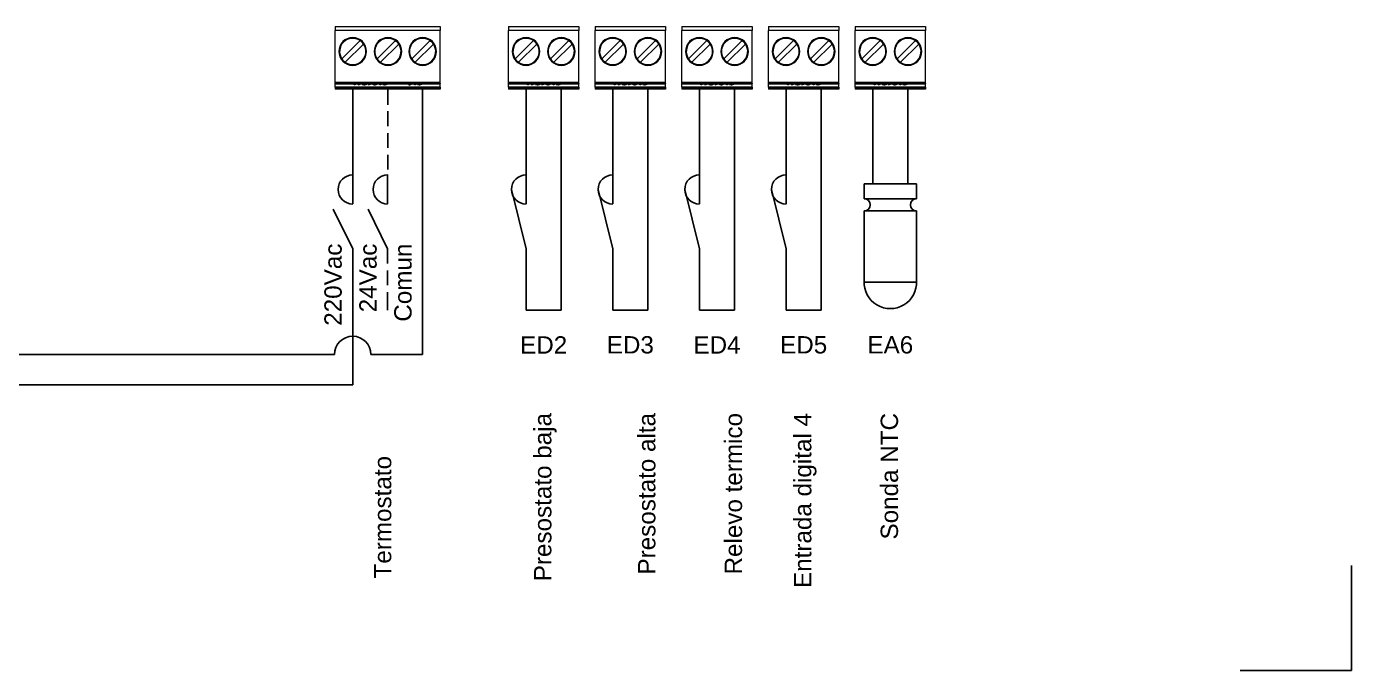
# Model space of a CAD drawing. Header units: millimetres. Extents: x -118 to 1430, y 370 to 1370.
# Drawn here: x 825.9 to 1017, y 370.1 to 463 of the extents above; entities that cross this region are included whole.
import ezdxf

# ---------------------------------------------------------------- set-up
doc = ezdxf.new("R2010")
doc.units = ezdxf.units.MM
doc.layers.add('TANGENT EDGES', color=7, linetype='Continuous', lineweight=0)
doc.layers.add('VISIBLE', color=7, linetype='Continuous', lineweight=0)
doc.layers.add('Z100', color=9, linetype='Continuous', plot=False)
doc.styles.get("Standard").update_dxf_attribs({"font": 'arial.ttf'})

msp = doc.modelspace()

# ---------------------------------------------------------------- linework, layer by layer
for p, q in [((872.93, 453.97), (872.93, 437.41)), ((878.01, 453.97), (878.01, 451.72)), ((883.01, 453.97), (883.01, 415.71)), ((897.93, 453.97), (897.93, 437.41)), ((903.01, 453.97), (903.01, 422.08)), ((910.43, 453.97), (910.43, 437.41)), ((915.51, 453.97), (915.51, 422.08)), ((922.93, 453.97), (922.93, 437.41)), ((928.01, 453.97), (928.01, 422.08)), ((935.43, 453.97), (935.43, 437.41)), ((940.51, 453.97), (940.51, 422.08)), ((947.93, 453.97), (947.93, 440.31)), ((953.01, 453.97), (953.01, 440.31)), ((878.01, 450.77), (878.01, 448.64)), ((878.01, 447.63), (878.01, 445.5)), ((878.01, 444.49), (878.01, 442.36)), ((877.97, 441.66), (877.97, 437.41)), ((946.69, 438.17), (946.69, 440.31)), ((946.69, 440.31), (954.25, 440.31)), ((954.25, 440.31), (954.25, 438.17)), ((897.93, 430.95), (895.83, 439.5)), ((910.43, 430.95), (908.33, 439.5)), ((922.93, 430.95), (920.83, 439.5)), ((935.43, 430.95), (933.33, 439.5)), ((946.69, 438.17), (954.25, 438.17)), ((872.93, 430.95), (870.12, 436.68)), ((877.97, 430.95), (875.16, 436.68)), ((946.69, 426.11), (946.69, 436.42)), ((946.69, 436.42), (954.25, 436.42)), ((954.25, 436.42), (954.25, 426.11)), ((872.93, 411.33), (872.93, 430.95)), ((877.97, 430.95), (877.97, 428.82)), ((897.93, 422.08), (897.93, 430.95)), ((910.43, 422.08), (910.43, 430.95)), ((922.93, 422.08), (922.93, 430.95)), ((935.43, 422.08), (935.43, 430.95)), ((877.97, 427.81), (877.97, 425.68)), ((877.97, 424.67), (877.97, 422.08)), ((954.25, 426.11), (946.69, 426.11)), ((903.01, 422.08), (897.93, 422.08)), ((915.51, 422.08), (910.43, 422.08)), ((928.01, 422.08), (922.93, 422.08)), ((940.51, 422.08), (935.43, 422.08)), ((786.11, 415.71), (870.31, 415.71)), ((875.55, 415.71), (883.01, 415.71)), ((872.93, 411.33), (780.87, 411.33))]:
    msp.add_line(p, q)
for centre, radius, start, end in [((872.93, 439.5), 2.1, 90, 270), ((877.97, 439.5), 2.1, 90, 270), ((897.93, 439.5), 2.1, 90, 270), ((910.43, 439.5), 2.1, 90, 270), ((922.93, 439.5), 2.1, 90, 270), ((935.43, 439.5), 2.1, 90, 270), ((946.69, 437.29), 0.874, 270, 90), ((954.25, 437.29), 0.874, 90, 270), ((950.47, 426.11), 3.79, 177.4562, 2.5438), ((872.93, 415.71), 2.62, 0, 180)]:
    msp.add_arc(centre, radius, start, end)
at = {"layer": 'TANGENT EDGES'}
for p, q in [((885.55, 462.4), (870.39, 462.4)), ((905.55, 462.4), (895.39, 462.4)), ((918.05, 462.4), (907.89, 462.4)), ((930.55, 462.4), (920.39, 462.4)), ((943.05, 462.4), (932.89, 462.4)), ((955.55, 462.4), (945.39, 462.4)), ((870.39, 454.97), (885.55, 454.97)), ((895.39, 454.97), (905.55, 454.97)), ((907.89, 454.97), (918.05, 454.97)), ((920.39, 454.97), (930.55, 454.97)), ((932.89, 454.97), (943.05, 454.97)), ((945.39, 454.97), (955.55, 454.97)), ((885.55, 454.77), (870.39, 454.77)), ((885.55, 454.17), (870.39, 454.17)), ((874.4, 454.61), (874.4, 454.64)), ((874.61, 454.69), (874.61, 454.71)), ((874.61, 454.6), (874.61, 454.61)), ((874.75, 454.68), (874.75, 454.71)), ((874.85, 454.61), (874.85, 454.69)), ((875.96, 454.74), (875.96, 454.75)), ((876.1, 454.6), (876.1, 454.61)), ((876.24, 454.74), (876.24, 454.75)), ((877.35, 454.67), (877.35, 454.75)), ((877.38, 454.61), (877.38, 454.64)), ((877.44, 454.74), (877.44, 454.75)), ((877.55, 454.66), (877.55, 454.67)), ((877.56, 454.6), (877.56, 454.61)), ((877.72, 454.74), (877.72, 454.75)), ((880.96, 454.74), (880.96, 454.75)), ((881.1, 454.6), (881.1, 454.61)), ((881.24, 454.74), (881.24, 454.75)), ((882.35, 454.67), (882.35, 454.75)), ((882.38, 454.61), (882.38, 454.64)), ((882.44, 454.74), (882.44, 454.75)), ((882.55, 454.66), (882.55, 454.67)), ((882.56, 454.6), (882.56, 454.61)), ((882.72, 454.74), (882.72, 454.75)), ((905.55, 454.77), (895.39, 454.77)), ((905.55, 454.17), (895.39, 454.17)), ((899.4, 454.61), (899.4, 454.64)), ((899.61, 454.69), (899.61, 454.71)), ((899.61, 454.6), (899.61, 454.61)), ((899.75, 454.68), (899.75, 454.71)), ((899.85, 454.61), (899.85, 454.69)), ((900.96, 454.74), (900.96, 454.75)), ((901.1, 454.6), (901.1, 454.61)), ((901.24, 454.74), (901.24, 454.75)), ((902.35, 454.67), (902.35, 454.75)), ((902.38, 454.61), (902.38, 454.64)), ((902.44, 454.74), (902.44, 454.75)), ((902.55, 454.66), (902.55, 454.67)), ((902.56, 454.6), (902.56, 454.61)), ((902.72, 454.74), (902.72, 454.75)), ((918.05, 454.77), (907.89, 454.77)), ((918.05, 454.17), (907.89, 454.17)), ((911.9, 454.61), (911.9, 454.64)), ((912.11, 454.69), (912.11, 454.71)), ((912.11, 454.6), (912.11, 454.61)), ((912.25, 454.68), (912.25, 454.71)), ((912.35, 454.61), (912.35, 454.69)), ((913.46, 454.74), (913.46, 454.75)), ((913.6, 454.6), (913.6, 454.61)), ((913.74, 454.74), (913.74, 454.75)), ((914.85, 454.67), (914.85, 454.75)), ((914.88, 454.61), (914.88, 454.64)), ((914.94, 454.74), (914.94, 454.75)), ((915.05, 454.66), (915.05, 454.67)), ((915.06, 454.6), (915.06, 454.61)), ((915.22, 454.74), (915.22, 454.75)), ((930.55, 454.77), (920.39, 454.77)), ((930.55, 454.17), (920.39, 454.17)), ((924.4, 454.61), (924.4, 454.64)), ((924.61, 454.69), (924.61, 454.71)), ((924.61, 454.6), (924.61, 454.61)), ((924.75, 454.68), (924.75, 454.71)), ((924.85, 454.61), (924.85, 454.69)), ((925.96, 454.74), (925.96, 454.75)), ((926.1, 454.6), (926.1, 454.61)), ((926.24, 454.74), (926.24, 454.75)), ((927.35, 454.67), (927.35, 454.75)), ((927.38, 454.61), (927.38, 454.64)), ((927.44, 454.74), (927.44, 454.75)), ((927.55, 454.66), (927.55, 454.67)), ((927.56, 454.6), (927.56, 454.61)), ((927.72, 454.74), (927.72, 454.75)), ((943.05, 454.77), (932.89, 454.77)), ((943.05, 454.17), (932.89, 454.17)), ((936.9, 454.61), (936.9, 454.64)), ((937.11, 454.69), (937.11, 454.71)), ((937.11, 454.6), (937.11, 454.61)), ((937.25, 454.68), (937.25, 454.71)), ((937.35, 454.61), (937.35, 454.69)), ((938.46, 454.74), (938.46, 454.75)), ((938.6, 454.6), (938.6, 454.61)), ((938.74, 454.74), (938.74, 454.75)), ((939.85, 454.67), (939.85, 454.75)), ((939.88, 454.61), (939.88, 454.64)), ((939.94, 454.74), (939.94, 454.75)), ((940.05, 454.66), (940.05, 454.67)), ((940.06, 454.6), (940.06, 454.61)), ((940.22, 454.74), (940.22, 454.75)), ((955.55, 454.77), (945.39, 454.77)), ((955.55, 454.17), (945.39, 454.17)), ((949.4, 454.61), (949.4, 454.64)), ((949.61, 454.69), (949.61, 454.71)), ((949.61, 454.6), (949.61, 454.61)), ((949.75, 454.68), (949.75, 454.71)), ((949.85, 454.61), (949.85, 454.69)), ((950.96, 454.74), (950.96, 454.75)), ((951.1, 454.6), (951.1, 454.61)), ((951.24, 454.74), (951.24, 454.75)), ((952.35, 454.67), (952.35, 454.75)), ((952.38, 454.61), (952.38, 454.64)), ((952.44, 454.74), (952.44, 454.75)), ((952.55, 454.66), (952.55, 454.67)), ((952.56, 454.6), (952.56, 454.61)), ((952.72, 454.74), (952.72, 454.75))]:
    msp.add_line(p, q, dxfattribs=at)
at = {"layer": 'VISIBLE'}
for p, q in [((870.39, 463), (885.55, 463)), ((870.39, 463), (870.39, 462.4)), ((885.55, 463), (885.55, 462.4)), ((895.39, 463), (905.55, 463)), ((895.39, 463), (895.39, 462.4)), ((905.55, 463), (905.55, 462.4)), ((907.89, 463), (918.05, 463)), ((907.89, 463), (907.89, 462.4)), ((918.05, 463), (918.05, 462.4)), ((920.39, 463), (930.55, 463)), ((920.39, 463), (920.39, 462.4)), ((930.55, 463), (930.55, 462.4)), ((932.89, 463), (943.05, 463)), ((932.89, 463), (932.89, 462.4)), ((943.05, 463), (943.05, 462.4)), ((945.39, 463), (955.55, 463)), ((945.39, 463), (945.39, 462.4)), ((955.55, 463), (955.55, 462.4)), ((870.39, 454.97), (870.39, 462.4)), ((871.37, 458.33), (874, 460.96)), ((879.08, 460.96), (876.45, 458.33)), ((884.08, 460.96), (881.45, 458.33)), ((885.55, 454.97), (885.55, 462.4)), ((895.39, 454.97), (895.39, 462.4)), ((896.37, 458.33), (899, 460.96)), ((904.08, 460.96), (901.45, 458.33)), ((905.55, 454.97), (905.55, 462.4)), ((907.89, 454.97), (907.89, 462.4)), ((908.87, 458.33), (911.5, 460.96)), ((916.58, 460.96), (913.95, 458.33)), ((918.05, 454.97), (918.05, 462.4)), ((920.39, 454.97), (920.39, 462.4)), ((921.37, 458.33), (924, 460.96)), ((929.08, 460.96), (926.45, 458.33)), ((930.55, 454.97), (930.55, 462.4)), ((932.89, 454.97), (932.89, 462.4)), ((933.87, 458.33), (936.5, 460.96)), ((941.58, 460.96), (938.95, 458.33)), ((943.05, 454.97), (943.05, 462.4)), ((945.39, 454.97), (945.39, 462.4)), ((946.37, 458.33), (949, 460.96)), ((954.08, 460.96), (951.45, 458.33)), ((955.55, 454.97), (955.55, 462.4)), ((874.49, 460.47), (871.86, 457.84)), ((876.94, 457.84), (879.57, 460.47)), ((881.94, 457.84), (884.57, 460.47)), ((899.49, 460.47), (896.86, 457.84)), ((901.94, 457.84), (904.57, 460.47)), ((911.99, 460.47), (909.36, 457.84)), ((914.44, 457.84), (917.07, 460.47)), ((924.49, 460.47), (921.86, 457.84)), ((926.94, 457.84), (929.57, 460.47)), ((936.99, 460.47), (934.36, 457.84)), ((939.44, 457.84), (942.07, 460.47)), ((949.49, 460.47), (946.86, 457.84)), ((951.94, 457.84), (954.57, 460.47)), ((870.39, 454.77), (870.39, 454.97)), ((885.55, 454.77), (885.55, 454.97)), ((895.39, 454.77), (895.39, 454.97)), ((905.55, 454.77), (905.55, 454.97)), ((907.89, 454.77), (907.89, 454.97)), ((918.05, 454.77), (918.05, 454.97)), ((920.39, 454.77), (920.39, 454.97)), ((930.55, 454.77), (930.55, 454.97)), ((932.89, 454.77), (932.89, 454.97)), ((943.05, 454.77), (943.05, 454.97)), ((945.39, 454.77), (945.39, 454.97)), ((955.55, 454.77), (955.55, 454.97)), ((870.39, 454.77), (870.39, 454.75)), ((870.39, 454.75), (885.55, 454.75)), ((870.39, 454.27), (870.39, 454.75)), ((870.39, 454.27), (870.39, 454.17)), ((885.55, 454.27), (870.39, 454.27)), ((870.39, 454.17), (870.39, 453.97)), ((885.55, 453.97), (870.39, 453.97)), ((872.91, 454.72), (872.91, 454.74)), ((873.14, 454.73), (873.14, 454.75)), ((873.14, 454.6), (873.14, 454.73)), ((873.14, 454.7), (873.26, 454.7)), ((873.26, 454.6), (873.14, 454.6)), ((873.26, 454.75), (873.26, 454.6)), ((874.06, 454.75), (873.57, 454.75)), ((873.57, 454.75), (873.57, 454.75)), ((873.7, 454.6), (874.06, 454.75)), ((873.84, 454.6), (873.7, 454.6)), ((874.19, 454.75), (873.84, 454.6)), ((873.84, 454.6), (873.84, 454.66)), ((874.06, 454.75), (874.06, 454.75)), ((874.19, 454.75), (874.19, 454.75)), ((874.3, 454.64), (874.43, 454.64)), ((874.34, 454.68), (874.37, 454.75)), ((874.43, 454.68), (874.34, 454.68)), ((874.43, 454.68), (874.43, 454.75)), ((874.48, 454.75), (874.46, 454.7)), ((874.46, 454.7), (874.46, 454.75)), ((874.48, 454.75), (874.48, 454.75)), ((874.89, 454.75), (874.48, 454.75)), ((874.81, 454.65), (874.81, 454.7)), ((874.89, 454.75), (874.89, 454.75)), ((875.54, 454.75), (875.05, 454.75)), ((875.05, 454.75), (875.05, 454.75)), ((875.19, 454.6), (875.54, 454.75)), ((875.32, 454.6), (875.19, 454.6)), ((875.67, 454.75), (875.32, 454.6)), ((875.32, 454.6), (875.32, 454.66)), ((875.54, 454.75), (875.54, 454.75)), ((875.67, 454.75), (875.67, 454.75)), ((875.92, 454.68), (875.92, 454.75)), ((876.28, 454.68), (876.28, 454.75)), ((876.62, 454.72), (876.62, 454.74)), ((876.85, 454.73), (876.85, 454.75)), ((876.85, 454.6), (876.85, 454.73)), ((876.85, 454.7), (876.97, 454.7)), ((876.97, 454.6), (876.85, 454.6)), ((876.97, 454.75), (876.97, 454.6)), ((877.29, 454.64), (877.41, 454.64)), ((877.4, 454.71), (877.4, 454.75)), ((877.77, 454.69), (877.77, 454.75)), ((877.77, 454.68), (877.77, 454.69)), ((877.8, 454.75), (877.81, 454.75)), ((881.28, 454.68), (881.28, 454.75)), ((881.62, 454.72), (881.62, 454.74)), ((881.85, 454.73), (881.85, 454.75)), ((881.85, 454.6), (881.85, 454.73)), ((881.85, 454.7), (881.97, 454.7)), ((881.97, 454.6), (881.85, 454.6)), ((881.97, 454.75), (881.97, 454.6)), ((882.29, 454.64), (882.41, 454.64)), ((882.4, 454.71), (882.4, 454.75)), ((882.77, 454.69), (882.77, 454.75)), ((882.77, 454.68), (882.77, 454.69)), ((882.8, 454.75), (882.81, 454.75)), ((885.55, 454.77), (885.55, 454.75)), ((885.55, 454.27), (885.55, 454.75)), ((885.55, 454.27), (885.55, 454.17)), ((885.55, 454.17), (885.55, 453.97)), ((895.39, 454.77), (895.39, 454.75)), ((895.39, 454.75), (905.55, 454.75)), ((895.39, 454.27), (895.39, 454.75)), ((895.39, 454.27), (895.39, 454.17)), ((905.55, 454.27), (895.39, 454.27)), ((895.39, 454.17), (895.39, 453.97)), ((905.55, 453.97), (895.39, 453.97)), ((897.91, 454.72), (897.91, 454.74)), ((898.14, 454.73), (898.14, 454.75)), ((898.14, 454.6), (898.14, 454.73)), ((898.14, 454.7), (898.26, 454.7)), ((898.26, 454.6), (898.14, 454.6)), ((898.26, 454.75), (898.26, 454.6)), ((899.06, 454.75), (898.57, 454.75)), ((898.57, 454.75), (898.57, 454.75)), ((898.7, 454.6), (899.06, 454.75)), ((898.84, 454.6), (898.7, 454.6)), ((899.19, 454.75), (898.84, 454.6)), ((898.84, 454.6), (898.84, 454.66)), ((899.06, 454.75), (899.06, 454.75)), ((899.19, 454.75), (899.19, 454.75)), ((899.3, 454.64), (899.43, 454.64)), ((899.34, 454.68), (899.37, 454.75)), ((899.43, 454.68), (899.34, 454.68)), ((899.43, 454.68), (899.43, 454.75)), ((899.48, 454.75), (899.46, 454.7)), ((899.46, 454.7), (899.46, 454.75)), ((899.48, 454.75), (899.48, 454.75)), ((899.89, 454.75), (899.48, 454.75)), ((899.81, 454.65), (899.81, 454.7)), ((899.89, 454.75), (899.89, 454.75)), ((900.54, 454.75), (900.05, 454.75)), ((900.05, 454.75), (900.05, 454.75)), ((900.19, 454.6), (900.54, 454.75)), ((900.32, 454.6), (900.19, 454.6)), ((900.67, 454.75), (900.32, 454.6)), ((900.32, 454.6), (900.32, 454.66)), ((900.54, 454.75), (900.54, 454.75)), ((900.67, 454.75), (900.67, 454.75)), ((900.92, 454.68), (900.92, 454.75)), ((901.28, 454.68), (901.28, 454.75)), ((901.62, 454.72), (901.62, 454.74)), ((901.85, 454.73), (901.85, 454.75)), ((901.85, 454.6), (901.85, 454.73)), ((901.85, 454.7), (901.97, 454.7)), ((901.97, 454.6), (901.85, 454.6)), ((901.97, 454.75), (901.97, 454.6)), ((902.29, 454.64), (902.41, 454.64)), ((902.4, 454.71), (902.4, 454.75)), ((902.77, 454.69), (902.77, 454.75)), ((902.77, 454.68), (902.77, 454.69)), ((902.8, 454.75), (902.81, 454.75)), ((905.55, 454.77), (905.55, 454.75)), ((905.55, 454.27), (905.55, 454.75)), ((905.55, 454.27), (905.55, 454.17)), ((905.55, 454.17), (905.55, 453.97)), ((907.89, 454.77), (907.89, 454.75)), ((907.89, 454.75), (918.05, 454.75)), ((907.89, 454.27), (907.89, 454.75)), ((907.89, 454.27), (907.89, 454.17)), ((918.05, 454.27), (907.89, 454.27)), ((907.89, 454.17), (907.89, 453.97)), ((918.05, 453.97), (907.89, 453.97)), ((910.41, 454.72), (910.41, 454.74)), ((910.64, 454.73), (910.64, 454.75)), ((910.64, 454.6), (910.64, 454.73)), ((910.64, 454.7), (910.76, 454.7)), ((910.76, 454.6), (910.64, 454.6)), ((910.76, 454.75), (910.76, 454.6)), ((911.56, 454.75), (911.07, 454.75)), ((911.07, 454.75), (911.07, 454.75)), ((911.2, 454.6), (911.56, 454.75)), ((911.34, 454.6), (911.2, 454.6)), ((911.69, 454.75), (911.34, 454.6)), ((911.34, 454.6), (911.34, 454.66)), ((911.56, 454.75), (911.56, 454.75)), ((911.69, 454.75), (911.69, 454.75)), ((911.8, 454.64), (911.93, 454.64)), ((911.84, 454.68), (911.87, 454.75)), ((911.93, 454.68), (911.84, 454.68)), ((911.93, 454.68), (911.93, 454.75)), ((911.98, 454.75), (911.96, 454.7)), ((911.96, 454.7), (911.96, 454.75)), ((911.98, 454.75), (911.98, 454.75)), ((912.39, 454.75), (911.98, 454.75)), ((912.31, 454.65), (912.31, 454.7)), ((912.39, 454.75), (912.39, 454.75)), ((913.04, 454.75), (912.55, 454.75)), ((912.55, 454.75), (912.55, 454.75)), ((912.69, 454.6), (913.04, 454.75)), ((912.82, 454.6), (912.69, 454.6)), ((913.17, 454.75), (912.82, 454.6)), ((912.82, 454.6), (912.82, 454.66)), ((913.04, 454.75), (913.04, 454.75)), ((913.17, 454.75), (913.17, 454.75)), ((913.42, 454.68), (913.42, 454.75)), ((913.78, 454.68), (913.78, 454.75)), ((914.12, 454.72), (914.12, 454.74)), ((914.35, 454.73), (914.35, 454.75)), ((914.35, 454.6), (914.35, 454.73)), ((914.35, 454.7), (914.47, 454.7)), ((914.47, 454.6), (914.35, 454.6)), ((914.47, 454.75), (914.47, 454.6)), ((914.79, 454.64), (914.91, 454.64)), ((914.9, 454.71), (914.9, 454.75)), ((915.27, 454.69), (915.27, 454.75)), ((915.27, 454.68), (915.27, 454.69)), ((915.3, 454.75), (915.31, 454.75)), ((918.05, 454.77), (918.05, 454.75)), ((918.05, 454.27), (918.05, 454.75)), ((918.05, 454.27), (918.05, 454.17)), ((918.05, 454.17), (918.05, 453.97)), ((920.39, 454.77), (920.39, 454.75)), ((920.39, 454.75), (930.55, 454.75)), ((920.39, 454.27), (920.39, 454.75)), ((920.39, 454.27), (920.39, 454.17)), ((930.55, 454.27), (920.39, 454.27)), ((920.39, 454.17), (920.39, 453.97)), ((930.55, 453.97), (920.39, 453.97)), ((922.91, 454.72), (922.91, 454.74)), ((923.14, 454.73), (923.14, 454.75)), ((923.14, 454.6), (923.14, 454.73)), ((923.14, 454.7), (923.26, 454.7)), ((923.26, 454.6), (923.14, 454.6)), ((923.26, 454.75), (923.26, 454.6)), ((924.06, 454.75), (923.57, 454.75)), ((923.57, 454.75), (923.57, 454.75)), ((923.7, 454.6), (924.06, 454.75)), ((923.84, 454.6), (923.7, 454.6)), ((924.19, 454.75), (923.84, 454.6)), ((923.84, 454.6), (923.84, 454.66)), ((924.06, 454.75), (924.06, 454.75)), ((924.19, 454.75), (924.19, 454.75)), ((924.3, 454.64), (924.43, 454.64)), ((924.34, 454.68), (924.37, 454.75)), ((924.43, 454.68), (924.34, 454.68)), ((924.43, 454.68), (924.43, 454.75)), ((924.48, 454.75), (924.46, 454.7)), ((924.46, 454.7), (924.46, 454.75)), ((924.48, 454.75), (924.48, 454.75)), ((924.89, 454.75), (924.48, 454.75)), ((924.81, 454.65), (924.81, 454.7)), ((924.89, 454.75), (924.89, 454.75)), ((925.54, 454.75), (925.05, 454.75)), ((925.05, 454.75), (925.05, 454.75)), ((925.19, 454.6), (925.54, 454.75)), ((925.32, 454.6), (925.19, 454.6)), ((925.67, 454.75), (925.32, 454.6)), ((925.32, 454.6), (925.32, 454.66)), ((925.54, 454.75), (925.54, 454.75)), ((925.67, 454.75), (925.67, 454.75)), ((925.92, 454.68), (925.92, 454.75)), ((926.28, 454.68), (926.28, 454.75)), ((926.62, 454.72), (926.62, 454.74)), ((926.85, 454.73), (926.85, 454.75)), ((926.85, 454.6), (926.85, 454.73)), ((926.85, 454.7), (926.97, 454.7)), ((926.97, 454.6), (926.85, 454.6)), ((926.97, 454.75), (926.97, 454.6)), ((927.29, 454.64), (927.41, 454.64)), ((927.4, 454.71), (927.4, 454.75)), ((927.77, 454.69), (927.77, 454.75)), ((927.77, 454.68), (927.77, 454.69)), ((927.8, 454.75), (927.81, 454.75)), ((930.55, 454.77), (930.55, 454.75)), ((930.55, 454.27), (930.55, 454.75)), ((930.55, 454.27), (930.55, 454.17)), ((930.55, 454.17), (930.55, 453.97)), ((932.89, 454.77), (932.89, 454.75)), ((932.89, 454.75), (943.05, 454.75)), ((932.89, 454.27), (932.89, 454.75)), ((932.89, 454.27), (932.89, 454.17)), ((943.05, 454.27), (932.89, 454.27)), ((932.89, 454.17), (932.89, 453.97)), ((943.05, 453.97), (932.89, 453.97)), ((935.41, 454.72), (935.41, 454.74)), ((935.64, 454.73), (935.64, 454.75)), ((935.64, 454.6), (935.64, 454.73)), ((935.64, 454.7), (935.76, 454.7)), ((935.76, 454.6), (935.64, 454.6)), ((935.76, 454.75), (935.76, 454.6)), ((936.56, 454.75), (936.07, 454.75)), ((936.07, 454.75), (936.07, 454.75)), ((936.2, 454.6), (936.56, 454.75)), ((936.34, 454.6), (936.2, 454.6)), ((936.69, 454.75), (936.34, 454.6)), ((936.34, 454.6), (936.34, 454.66)), ((936.56, 454.75), (936.56, 454.75)), ((936.69, 454.75), (936.69, 454.75)), ((936.8, 454.64), (936.93, 454.64)), ((936.84, 454.68), (936.87, 454.75)), ((936.93, 454.68), (936.84, 454.68)), ((936.93, 454.68), (936.93, 454.75)), ((936.98, 454.75), (936.96, 454.7)), ((936.96, 454.7), (936.96, 454.75)), ((936.98, 454.75), (936.98, 454.75)), ((937.39, 454.75), (936.98, 454.75)), ((937.31, 454.65), (937.31, 454.7)), ((937.39, 454.75), (937.39, 454.75)), ((938.04, 454.75), (937.55, 454.75)), ((937.55, 454.75), (937.55, 454.75)), ((937.69, 454.6), (938.04, 454.75)), ((937.82, 454.6), (937.69, 454.6)), ((938.17, 454.75), (937.82, 454.6)), ((937.82, 454.6), (937.82, 454.66)), ((938.04, 454.75), (938.04, 454.75)), ((938.17, 454.75), (938.17, 454.75)), ((938.42, 454.68), (938.42, 454.75)), ((938.78, 454.68), (938.78, 454.75)), ((939.12, 454.72), (939.12, 454.74)), ((939.35, 454.73), (939.35, 454.75)), ((939.35, 454.6), (939.35, 454.73)), ((939.35, 454.7), (939.47, 454.7)), ((939.47, 454.6), (939.35, 454.6)), ((939.47, 454.75), (939.47, 454.6)), ((939.79, 454.64), (939.91, 454.64)), ((939.9, 454.71), (939.9, 454.75)), ((940.27, 454.69), (940.27, 454.75)), ((940.27, 454.68), (940.27, 454.69)), ((940.3, 454.75), (940.31, 454.75)), ((943.05, 454.77), (943.05, 454.75)), ((943.05, 454.27), (943.05, 454.75)), ((943.05, 454.27), (943.05, 454.17)), ((943.05, 454.17), (943.05, 453.97)), ((945.39, 454.77), (945.39, 454.75)), ((945.39, 454.75), (955.55, 454.75)), ((945.39, 454.27), (945.39, 454.75)), ((945.39, 454.27), (945.39, 454.17)), ((955.55, 454.27), (945.39, 454.27)), ((945.39, 454.17), (945.39, 453.97)), ((955.55, 453.97), (945.39, 453.97)), ((947.91, 454.72), (947.91, 454.74)), ((948.14, 454.73), (948.14, 454.75)), ((948.14, 454.6), (948.14, 454.73)), ((948.14, 454.7), (948.26, 454.7)), ((948.26, 454.6), (948.14, 454.6)), ((948.26, 454.75), (948.26, 454.6)), ((949.06, 454.75), (948.57, 454.75)), ((948.57, 454.75), (948.57, 454.75)), ((948.7, 454.6), (949.06, 454.75)), ((948.84, 454.6), (948.7, 454.6)), ((949.19, 454.75), (948.84, 454.6)), ((948.84, 454.6), (948.84, 454.66)), ((949.06, 454.75), (949.06, 454.75)), ((949.19, 454.75), (949.19, 454.75)), ((949.3, 454.64), (949.43, 454.64)), ((949.34, 454.68), (949.37, 454.75)), ((949.43, 454.68), (949.34, 454.68)), ((949.43, 454.68), (949.43, 454.75)), ((949.48, 454.75), (949.46, 454.7)), ((949.46, 454.7), (949.46, 454.75)), ((949.48, 454.75), (949.48, 454.75)), ((949.89, 454.75), (949.48, 454.75)), ((949.81, 454.65), (949.81, 454.7)), ((949.89, 454.75), (949.89, 454.75)), ((950.54, 454.75), (950.05, 454.75)), ((950.05, 454.75), (950.05, 454.75)), ((950.19, 454.6), (950.54, 454.75)), ((950.32, 454.6), (950.19, 454.6)), ((950.67, 454.75), (950.32, 454.6)), ((950.32, 454.6), (950.32, 454.66)), ((950.54, 454.75), (950.54, 454.75)), ((950.67, 454.75), (950.67, 454.75)), ((950.92, 454.68), (950.92, 454.75)), ((951.28, 454.68), (951.28, 454.75)), ((951.62, 454.72), (951.62, 454.74)), ((951.85, 454.73), (951.85, 454.75)), ((951.85, 454.6), (951.85, 454.73)), ((951.85, 454.7), (951.97, 454.7)), ((951.97, 454.6), (951.85, 454.6)), ((951.97, 454.75), (951.97, 454.6)), ((952.29, 454.64), (952.41, 454.64)), ((952.4, 454.71), (952.4, 454.75)), ((952.77, 454.69), (952.77, 454.75)), ((952.77, 454.68), (952.77, 454.69)), ((952.8, 454.75), (952.81, 454.75)), ((955.55, 454.77), (955.55, 454.75)), ((955.55, 454.27), (955.55, 454.75)), ((955.55, 454.27), (955.55, 454.17)), ((955.55, 454.17), (955.55, 453.97))]:
    msp.add_line(p, q, dxfattribs=at)
for centre, radius, start, end in [((872.93, 459.4), 2, 90, 270), ((872.93, 459.4), 1.89, 135, 214.3365), ((872.93, 459.4), 1.89, 55.6635, 135), ((872.93, 459.4), 2, 270, 90), ((872.93, 459.4), 1.89, 34.3365, 55.6635), ((878.01, 459.4), 2, 90, 270), ((878.01, 459.4), 1.89, 135, 214.3365), ((878.01, 459.4), 1.89, 55.6635, 135), ((878.01, 459.4), 2, 270, 90), ((878.01, 459.4), 1.89, 34.3365, 55.6635), ((883.01, 459.4), 2, 90, 270), ((883.01, 459.4), 1.89, 135, 214.3365), ((883.01, 459.4), 1.89, 55.6635, 135), ((883.01, 459.4), 2, 270, 90), ((883.01, 459.4), 1.89, 34.3365, 55.6635), ((897.93, 459.4), 2, 90, 270), ((897.93, 459.4), 1.89, 135, 214.3365), ((897.93, 459.4), 1.89, 55.6635, 135), ((897.93, 459.4), 2, 270, 90), ((897.93, 459.4), 1.89, 34.3365, 55.6635), ((903.01, 459.4), 2, 90, 270), ((903.01, 459.4), 1.89, 135, 214.3365), ((903.01, 459.4), 1.89, 55.6635, 135), ((903.01, 459.4), 2, 270, 90), ((903.01, 459.4), 1.89, 34.3365, 55.6635), ((910.43, 459.4), 2, 90, 270), ((910.43, 459.4), 1.89, 135, 214.3365), ((910.43, 459.4), 1.89, 55.6635, 135), ((910.43, 459.4), 2, 270, 90), ((910.43, 459.4), 1.89, 34.3365, 55.6635), ((915.51, 459.4), 2, 90, 270), ((915.51, 459.4), 1.89, 135, 214.3365), ((915.51, 459.4), 1.89, 55.6635, 135), ((915.51, 459.4), 2, 270, 90), ((915.51, 459.4), 1.89, 34.3365, 55.6635), ((922.93, 459.4), 2, 90, 270), ((922.93, 459.4), 1.89, 135, 214.3365), ((922.93, 459.4), 1.89, 55.6635, 135), ((922.93, 459.4), 2, 270, 90), ((922.93, 459.4), 1.89, 34.3365, 55.6635), ((928.01, 459.4), 2, 90, 270), ((928.01, 459.4), 1.89, 135, 214.3365), ((928.01, 459.4), 1.89, 55.6635, 135), ((928.01, 459.4), 2, 270, 90), ((928.01, 459.4), 1.89, 34.3365, 55.6635), ((935.43, 459.4), 2, 90, 270), ((935.43, 459.4), 1.89, 135, 214.3365), ((935.43, 459.4), 1.89, 55.6635, 135), ((935.43, 459.4), 2, 270, 90), ((935.43, 459.4), 1.89, 34.3365, 55.6635), ((940.51, 459.4), 2, 90, 270), ((940.51, 459.4), 1.89, 135, 214.3365), ((940.51, 459.4), 1.89, 55.6635, 135), ((940.51, 459.4), 2, 270, 90), ((940.51, 459.4), 1.89, 34.3365, 55.6635), ((947.93, 459.4), 2, 90, 270), ((947.93, 459.4), 1.89, 135, 214.3365), ((947.93, 459.4), 1.89, 55.6635, 135), ((947.93, 459.4), 2, 270, 90), ((947.93, 459.4), 1.89, 34.3365, 55.6635), ((953.01, 459.4), 2, 90, 270), ((953.01, 459.4), 1.89, 135, 214.3365), ((953.01, 459.4), 1.89, 55.6635, 135), ((953.01, 459.4), 2, 270, 90), ((953.01, 459.4), 1.89, 34.3365, 55.6635), ((872.93, 459.4), 1.89, 315, 34.3365), ((878.01, 459.4), 1.89, 315, 34.3365), ((883.01, 459.4), 1.89, 315, 34.3365), ((897.93, 459.4), 1.89, 315, 34.3365), ((903.01, 459.4), 1.89, 315, 34.3365), ((910.43, 459.4), 1.89, 315, 34.3365), ((915.51, 459.4), 1.89, 315, 34.3365), ((922.93, 459.4), 1.89, 315, 34.3365), ((928.01, 459.4), 1.89, 315, 34.3365), ((935.43, 459.4), 1.89, 315, 34.3365), ((940.51, 459.4), 1.89, 315, 34.3365), ((947.93, 459.4), 1.89, 315, 34.3365), ((953.01, 459.4), 1.89, 315, 34.3365), ((872.93, 459.4), 1.89, 214.3365, 235.6635), ((872.93, 459.4), 1.89, 235.6635, 315), ((878.01, 459.4), 1.89, 214.3365, 235.6635), ((878.01, 459.4), 1.89, 235.6635, 315), ((883.01, 459.4), 1.89, 214.3365, 235.6635), ((883.01, 459.4), 1.89, 235.6635, 315), ((897.93, 459.4), 1.89, 214.3365, 235.6635), ((897.93, 459.4), 1.89, 235.6635, 315), ((903.01, 459.4), 1.89, 214.3365, 235.6635), ((903.01, 459.4), 1.89, 235.6635, 315), ((910.43, 459.4), 1.89, 214.3365, 235.6635), ((910.43, 459.4), 1.89, 235.6635, 315), ((915.51, 459.4), 1.89, 214.3365, 235.6635), ((915.51, 459.4), 1.89, 235.6635, 315), ((922.93, 459.4), 1.89, 214.3365, 235.6635), ((922.93, 459.4), 1.89, 235.6635, 315), ((928.01, 459.4), 1.89, 214.3365, 235.6635), ((928.01, 459.4), 1.89, 235.6635, 315), ((935.43, 459.4), 1.89, 214.3365, 235.6635), ((935.43, 459.4), 1.89, 235.6635, 315), ((940.51, 459.4), 1.89, 214.3365, 235.6635), ((940.51, 459.4), 1.89, 235.6635, 315), ((947.93, 459.4), 1.89, 214.3365, 235.6635), ((947.93, 459.4), 1.89, 235.6635, 315), ((953.01, 459.4), 1.89, 214.3365, 235.6635), ((953.01, 459.4), 1.89, 235.6635, 315)]:
    msp.add_arc(centre, radius, start, end, dxfattribs=at)
for points in [[(872.91, 454.74), (873.06, 454.74), (873.12, 454.75)], [(873.14, 454.73), (873.07, 454.72), (872.91, 454.72)], [(874.4, 454.61), (874.32, 454.62), (874.3, 454.64)], [(874.61, 454.6), (874.49, 454.6), (874.4, 454.61)], [(874.61, 454.69), (874.5, 454.69), (874.43, 454.68)], [(874.43, 454.64), (874.44, 454.63), (874.49, 454.62)], [(874.46, 454.7), (874.53, 454.71), (874.64, 454.71)], [(874.49, 454.62), (874.54, 454.61), (874.61, 454.61)], [(874.75, 454.68), (874.7, 454.69), (874.61, 454.69)], [(874.61, 454.61), (874.7, 454.61), (874.75, 454.62)], [(874.85, 454.61), (874.76, 454.6), (874.61, 454.6)], [(874.64, 454.71), (874.76, 454.71), (874.85, 454.69)], [(874.81, 454.65), (874.81, 454.67), (874.75, 454.68)], [(874.75, 454.62), (874.81, 454.64), (874.81, 454.65)], [(874.85, 454.69), (874.94, 454.68), (874.94, 454.66)], [(874.94, 454.66), (874.94, 454.63), (874.85, 454.61)], [(875.79, 454.68), (875.79, 454.73), (875.88, 454.75)], [(876.1, 454.6), (875.79, 454.6), (875.79, 454.68)], [(875.92, 454.71), (875.86, 454.71), (875.83, 454.73)], [(875.96, 454.74), (875.92, 454.72), (875.92, 454.68)], [(875.92, 454.68), (875.92, 454.64), (875.96, 454.63)], [(876.06, 454.75), (876, 454.75), (875.96, 454.74)], [(875.96, 454.63), (876.01, 454.61), (876.1, 454.61)], [(876.41, 454.68), (876.41, 454.6), (876.1, 454.6)], [(876.1, 454.61), (876.19, 454.61), (876.24, 454.63)], [(876.24, 454.74), (876.2, 454.75), (876.14, 454.75)], [(876.28, 454.68), (876.28, 454.72), (876.24, 454.74)], [(876.24, 454.63), (876.28, 454.64), (876.28, 454.68)], [(876.37, 454.73), (876.34, 454.71), (876.28, 454.71)], [(876.32, 454.75), (876.41, 454.73), (876.41, 454.68)], [(876.62, 454.74), (876.76, 454.74), (876.83, 454.75)], [(876.85, 454.73), (876.78, 454.72), (876.62, 454.72)], [(877.27, 454.71), (877.27, 454.73), (877.35, 454.75)], [(877.35, 454.67), (877.27, 454.69), (877.27, 454.71)], [(877.38, 454.61), (877.3, 454.62), (877.29, 454.64)], [(877.55, 454.66), (877.43, 454.66), (877.35, 454.67)], [(877.56, 454.6), (877.45, 454.6), (877.38, 454.61)], [(877.44, 454.74), (877.4, 454.73), (877.4, 454.71)], [(877.4, 454.71), (877.4, 454.7), (877.44, 454.68)], [(877.41, 454.64), (877.43, 454.61), (877.56, 454.61)], [(877.53, 454.75), (877.48, 454.75), (877.44, 454.74)], [(877.44, 454.68), (877.49, 454.67), (877.57, 454.67)], [(877.77, 454.68), (877.68, 454.66), (877.55, 454.66)], [(877.9, 454.69), (877.9, 454.6), (877.56, 454.6)], [(877.56, 454.61), (877.65, 454.61), (877.71, 454.63)], [(877.57, 454.67), (877.68, 454.67), (877.77, 454.69)], [(877.72, 454.74), (877.67, 454.75), (877.61, 454.75)], [(877.71, 454.63), (877.76, 454.65), (877.77, 454.68)], [(877.77, 454.69), (877.77, 454.72), (877.72, 454.74)], [(877.85, 454.73), (877.82, 454.72), (877.77, 454.71)], [(877.81, 454.75), (877.9, 454.73), (877.9, 454.69)], [(881.06, 454.75), (881, 454.75), (880.96, 454.74)], [(880.96, 454.63), (881.01, 454.61), (881.1, 454.61)], [(881.41, 454.68), (881.41, 454.6), (881.1, 454.6)], [(881.1, 454.61), (881.19, 454.61), (881.24, 454.63)], [(881.24, 454.74), (881.2, 454.75), (881.14, 454.75)], [(881.28, 454.68), (881.28, 454.72), (881.24, 454.74)], [(881.24, 454.63), (881.28, 454.64), (881.28, 454.68)], [(881.37, 454.73), (881.34, 454.71), (881.28, 454.71)], [(881.32, 454.75), (881.41, 454.73), (881.41, 454.68)], [(881.62, 454.74), (881.76, 454.74), (881.83, 454.75)], [(881.85, 454.73), (881.78, 454.72), (881.62, 454.72)], [(882.27, 454.71), (882.27, 454.73), (882.35, 454.75)], [(882.35, 454.67), (882.27, 454.69), (882.27, 454.71)], [(882.38, 454.61), (882.3, 454.62), (882.29, 454.64)], [(882.55, 454.66), (882.43, 454.66), (882.35, 454.67)], [(882.56, 454.6), (882.45, 454.6), (882.38, 454.61)], [(882.44, 454.74), (882.4, 454.73), (882.4, 454.71)], [(882.4, 454.71), (882.4, 454.7), (882.44, 454.68)], [(882.41, 454.64), (882.43, 454.61), (882.56, 454.61)], [(882.53, 454.75), (882.48, 454.75), (882.44, 454.74)], [(882.44, 454.68), (882.49, 454.67), (882.57, 454.67)], [(882.77, 454.68), (882.68, 454.66), (882.55, 454.66)], [(882.9, 454.69), (882.9, 454.6), (882.56, 454.6)], [(882.56, 454.61), (882.65, 454.61), (882.71, 454.63)], [(882.57, 454.67), (882.68, 454.67), (882.77, 454.69)], [(882.72, 454.74), (882.67, 454.75), (882.61, 454.75)], [(882.71, 454.63), (882.76, 454.65), (882.77, 454.68)], [(882.77, 454.69), (882.77, 454.72), (882.72, 454.74)], [(882.85, 454.73), (882.82, 454.72), (882.77, 454.71)], [(882.81, 454.75), (882.9, 454.73), (882.9, 454.69)], [(897.91, 454.74), (898.06, 454.74), (898.12, 454.75)], [(898.14, 454.73), (898.07, 454.72), (897.91, 454.72)], [(899.4, 454.61), (899.32, 454.62), (899.3, 454.64)], [(899.61, 454.6), (899.49, 454.6), (899.4, 454.61)], [(899.61, 454.69), (899.5, 454.69), (899.43, 454.68)], [(899.43, 454.64), (899.44, 454.63), (899.49, 454.62)], [(899.46, 454.7), (899.53, 454.71), (899.64, 454.71)], [(899.49, 454.62), (899.54, 454.61), (899.61, 454.61)], [(899.75, 454.68), (899.7, 454.69), (899.61, 454.69)], [(899.61, 454.61), (899.7, 454.61), (899.75, 454.62)], [(899.85, 454.61), (899.76, 454.6), (899.61, 454.6)], [(899.64, 454.71), (899.76, 454.71), (899.85, 454.69)], [(899.81, 454.65), (899.81, 454.67), (899.75, 454.68)], [(899.75, 454.62), (899.81, 454.64), (899.81, 454.65)], [(899.85, 454.69), (899.94, 454.68), (899.94, 454.66)], [(899.94, 454.66), (899.94, 454.63), (899.85, 454.61)], [(900.79, 454.68), (900.79, 454.73), (900.88, 454.75)], [(901.1, 454.6), (900.79, 454.6), (900.79, 454.68)], [(900.92, 454.71), (900.86, 454.71), (900.83, 454.73)], [(900.96, 454.74), (900.92, 454.72), (900.92, 454.68)], [(900.92, 454.68), (900.92, 454.64), (900.96, 454.63)], [(901.06, 454.75), (901, 454.75), (900.96, 454.74)], [(900.96, 454.63), (901.01, 454.61), (901.1, 454.61)], [(901.41, 454.68), (901.41, 454.6), (901.1, 454.6)], [(901.1, 454.61), (901.19, 454.61), (901.24, 454.63)], [(901.24, 454.74), (901.2, 454.75), (901.14, 454.75)], [(901.28, 454.68), (901.28, 454.72), (901.24, 454.74)], [(901.24, 454.63), (901.28, 454.64), (901.28, 454.68)], [(901.37, 454.73), (901.34, 454.71), (901.28, 454.71)], [(901.32, 454.75), (901.41, 454.73), (901.41, 454.68)], [(901.62, 454.74), (901.76, 454.74), (901.83, 454.75)], [(901.85, 454.73), (901.78, 454.72), (901.62, 454.72)], [(902.27, 454.71), (902.27, 454.73), (902.35, 454.75)], [(902.35, 454.67), (902.27, 454.69), (902.27, 454.71)], [(902.38, 454.61), (902.3, 454.62), (902.29, 454.64)], [(902.55, 454.66), (902.43, 454.66), (902.35, 454.67)], [(902.56, 454.6), (902.45, 454.6), (902.38, 454.61)], [(902.44, 454.74), (902.4, 454.73), (902.4, 454.71)], [(902.4, 454.71), (902.4, 454.7), (902.44, 454.68)], [(902.41, 454.64), (902.43, 454.61), (902.56, 454.61)], [(902.53, 454.75), (902.48, 454.75), (902.44, 454.74)], [(902.44, 454.68), (902.49, 454.67), (902.57, 454.67)], [(902.77, 454.68), (902.68, 454.66), (902.55, 454.66)], [(902.9, 454.69), (902.9, 454.6), (902.56, 454.6)], [(902.56, 454.61), (902.65, 454.61), (902.71, 454.63)], [(902.57, 454.67), (902.68, 454.67), (902.77, 454.69)], [(902.72, 454.74), (902.67, 454.75), (902.61, 454.75)], [(902.71, 454.63), (902.76, 454.65), (902.77, 454.68)], [(902.77, 454.69), (902.77, 454.72), (902.72, 454.74)], [(902.85, 454.73), (902.82, 454.72), (902.77, 454.71)], [(902.81, 454.75), (902.9, 454.73), (902.9, 454.69)], [(910.41, 454.74), (910.56, 454.74), (910.62, 454.75)], [(910.64, 454.73), (910.57, 454.72), (910.41, 454.72)], [(911.9, 454.61), (911.82, 454.62), (911.8, 454.64)], [(912.11, 454.6), (911.99, 454.6), (911.9, 454.61)], [(912.11, 454.69), (912, 454.69), (911.93, 454.68)], [(911.93, 454.64), (911.94, 454.63), (911.99, 454.62)], [(911.96, 454.7), (912.03, 454.71), (912.14, 454.71)], [(911.99, 454.62), (912.04, 454.61), (912.11, 454.61)], [(912.25, 454.68), (912.2, 454.69), (912.11, 454.69)], [(912.11, 454.61), (912.2, 454.61), (912.25, 454.62)], [(912.35, 454.61), (912.26, 454.6), (912.11, 454.6)], [(912.14, 454.71), (912.26, 454.71), (912.35, 454.69)], [(912.31, 454.65), (912.31, 454.67), (912.25, 454.68)], [(912.25, 454.62), (912.31, 454.64), (912.31, 454.65)], [(912.35, 454.69), (912.44, 454.68), (912.44, 454.66)], [(912.44, 454.66), (912.44, 454.63), (912.35, 454.61)], [(913.29, 454.68), (913.29, 454.73), (913.38, 454.75)], [(913.6, 454.6), (913.29, 454.6), (913.29, 454.68)], [(913.42, 454.71), (913.36, 454.71), (913.33, 454.73)], [(913.46, 454.74), (913.42, 454.72), (913.42, 454.68)], [(913.42, 454.68), (913.42, 454.64), (913.46, 454.63)], [(913.56, 454.75), (913.5, 454.75), (913.46, 454.74)], [(913.46, 454.63), (913.51, 454.61), (913.6, 454.61)], [(913.91, 454.68), (913.91, 454.6), (913.6, 454.6)], [(913.6, 454.61), (913.69, 454.61), (913.74, 454.63)], [(913.74, 454.74), (913.7, 454.75), (913.64, 454.75)], [(913.78, 454.68), (913.78, 454.72), (913.74, 454.74)], [(913.74, 454.63), (913.78, 454.64), (913.78, 454.68)], [(913.87, 454.73), (913.84, 454.71), (913.78, 454.71)], [(913.82, 454.75), (913.91, 454.73), (913.91, 454.68)], [(914.12, 454.74), (914.26, 454.74), (914.33, 454.75)], [(914.35, 454.73), (914.28, 454.72), (914.12, 454.72)], [(914.77, 454.71), (914.77, 454.73), (914.85, 454.75)], [(914.85, 454.67), (914.77, 454.69), (914.77, 454.71)], [(914.88, 454.61), (914.8, 454.62), (914.79, 454.64)], [(915.05, 454.66), (914.93, 454.66), (914.85, 454.67)], [(915.06, 454.6), (914.95, 454.6), (914.88, 454.61)], [(914.94, 454.74), (914.9, 454.73), (914.9, 454.71)], [(914.9, 454.71), (914.9, 454.7), (914.94, 454.68)], [(914.91, 454.64), (914.93, 454.61), (915.06, 454.61)], [(915.03, 454.75), (914.98, 454.75), (914.94, 454.74)], [(914.94, 454.68), (914.99, 454.67), (915.07, 454.67)], [(915.27, 454.68), (915.18, 454.66), (915.05, 454.66)], [(915.4, 454.69), (915.4, 454.6), (915.06, 454.6)], [(915.06, 454.61), (915.15, 454.61), (915.21, 454.63)], [(915.07, 454.67), (915.18, 454.67), (915.27, 454.69)], [(915.22, 454.74), (915.17, 454.75), (915.11, 454.75)], [(915.21, 454.63), (915.26, 454.65), (915.27, 454.68)], [(915.27, 454.69), (915.27, 454.72), (915.22, 454.74)], [(915.35, 454.73), (915.32, 454.72), (915.27, 454.71)], [(915.31, 454.75), (915.4, 454.73), (915.4, 454.69)], [(922.91, 454.74), (923.06, 454.74), (923.12, 454.75)], [(923.14, 454.73), (923.07, 454.72), (922.91, 454.72)], [(924.4, 454.61), (924.32, 454.62), (924.3, 454.64)], [(924.61, 454.6), (924.49, 454.6), (924.4, 454.61)], [(924.61, 454.69), (924.5, 454.69), (924.43, 454.68)], [(924.43, 454.64), (924.44, 454.63), (924.49, 454.62)], [(924.46, 454.7), (924.53, 454.71), (924.64, 454.71)], [(924.49, 454.62), (924.54, 454.61), (924.61, 454.61)], [(924.75, 454.68), (924.7, 454.69), (924.61, 454.69)], [(924.61, 454.61), (924.7, 454.61), (924.75, 454.62)], [(924.85, 454.61), (924.76, 454.6), (924.61, 454.6)], [(924.64, 454.71), (924.76, 454.71), (924.85, 454.69)], [(924.81, 454.65), (924.81, 454.67), (924.75, 454.68)], [(924.75, 454.62), (924.81, 454.64), (924.81, 454.65)], [(924.85, 454.69), (924.94, 454.68), (924.94, 454.66)], [(924.94, 454.66), (924.94, 454.63), (924.85, 454.61)], [(925.79, 454.68), (925.79, 454.73), (925.88, 454.75)], [(926.1, 454.6), (925.79, 454.6), (925.79, 454.68)], [(925.92, 454.71), (925.86, 454.71), (925.83, 454.73)], [(925.96, 454.74), (925.92, 454.72), (925.92, 454.68)], [(925.92, 454.68), (925.92, 454.64), (925.96, 454.63)], [(926.06, 454.75), (926, 454.75), (925.96, 454.74)], [(925.96, 454.63), (926.01, 454.61), (926.1, 454.61)], [(926.41, 454.68), (926.41, 454.6), (926.1, 454.6)], [(926.1, 454.61), (926.19, 454.61), (926.24, 454.63)], [(926.24, 454.74), (926.2, 454.75), (926.14, 454.75)], [(926.28, 454.68), (926.28, 454.72), (926.24, 454.74)], [(926.24, 454.63), (926.28, 454.64), (926.28, 454.68)], [(926.37, 454.73), (926.34, 454.71), (926.28, 454.71)], [(926.32, 454.75), (926.41, 454.73), (926.41, 454.68)], [(926.62, 454.74), (926.76, 454.74), (926.83, 454.75)], [(926.85, 454.73), (926.78, 454.72), (926.62, 454.72)], [(927.27, 454.71), (927.27, 454.73), (927.35, 454.75)], [(927.35, 454.67), (927.27, 454.69), (927.27, 454.71)], [(927.38, 454.61), (927.3, 454.62), (927.29, 454.64)], [(927.55, 454.66), (927.43, 454.66), (927.35, 454.67)], [(927.56, 454.6), (927.45, 454.6), (927.38, 454.61)], [(927.44, 454.74), (927.4, 454.73), (927.4, 454.71)], [(927.4, 454.71), (927.4, 454.7), (927.44, 454.68)], [(927.41, 454.64), (927.43, 454.61), (927.56, 454.61)], [(927.53, 454.75), (927.48, 454.75), (927.44, 454.74)], [(927.44, 454.68), (927.49, 454.67), (927.57, 454.67)], [(927.77, 454.68), (927.68, 454.66), (927.55, 454.66)], [(927.9, 454.69), (927.9, 454.6), (927.56, 454.6)], [(927.56, 454.61), (927.65, 454.61), (927.71, 454.63)], [(927.57, 454.67), (927.68, 454.67), (927.77, 454.69)], [(927.72, 454.74), (927.67, 454.75), (927.61, 454.75)], [(927.71, 454.63), (927.76, 454.65), (927.77, 454.68)], [(927.77, 454.69), (927.77, 454.72), (927.72, 454.74)], [(927.85, 454.73), (927.82, 454.72), (927.77, 454.71)], [(927.81, 454.75), (927.9, 454.73), (927.9, 454.69)], [(935.41, 454.74), (935.56, 454.74), (935.62, 454.75)], [(935.64, 454.73), (935.57, 454.72), (935.41, 454.72)], [(936.9, 454.61), (936.82, 454.62), (936.8, 454.64)], [(937.11, 454.6), (936.99, 454.6), (936.9, 454.61)], [(937.11, 454.69), (937, 454.69), (936.93, 454.68)], [(936.93, 454.64), (936.94, 454.63), (936.99, 454.62)], [(936.96, 454.7), (937.03, 454.71), (937.14, 454.71)], [(936.99, 454.62), (937.04, 454.61), (937.11, 454.61)], [(937.25, 454.68), (937.2, 454.69), (937.11, 454.69)], [(937.11, 454.61), (937.2, 454.61), (937.25, 454.62)], [(937.35, 454.61), (937.26, 454.6), (937.11, 454.6)], [(937.14, 454.71), (937.26, 454.71), (937.35, 454.69)], [(937.31, 454.65), (937.31, 454.67), (937.25, 454.68)], [(937.25, 454.62), (937.31, 454.64), (937.31, 454.65)], [(937.35, 454.69), (937.44, 454.68), (937.44, 454.66)], [(937.44, 454.66), (937.44, 454.63), (937.35, 454.61)], [(938.29, 454.68), (938.29, 454.73), (938.38, 454.75)], [(938.6, 454.6), (938.29, 454.6), (938.29, 454.68)], [(938.42, 454.71), (938.36, 454.71), (938.33, 454.73)], [(938.46, 454.74), (938.42, 454.72), (938.42, 454.68)], [(938.42, 454.68), (938.42, 454.64), (938.46, 454.63)], [(938.56, 454.75), (938.5, 454.75), (938.46, 454.74)], [(938.46, 454.63), (938.51, 454.61), (938.6, 454.61)], [(938.91, 454.68), (938.91, 454.6), (938.6, 454.6)], [(938.6, 454.61), (938.69, 454.61), (938.74, 454.63)], [(938.74, 454.74), (938.7, 454.75), (938.64, 454.75)], [(938.78, 454.68), (938.78, 454.72), (938.74, 454.74)], [(938.74, 454.63), (938.78, 454.64), (938.78, 454.68)], [(938.87, 454.73), (938.84, 454.71), (938.78, 454.71)], [(938.82, 454.75), (938.91, 454.73), (938.91, 454.68)], [(939.12, 454.74), (939.26, 454.74), (939.33, 454.75)], [(939.35, 454.73), (939.28, 454.72), (939.12, 454.72)], [(939.77, 454.71), (939.77, 454.73), (939.85, 454.75)], [(939.85, 454.67), (939.77, 454.69), (939.77, 454.71)], [(939.88, 454.61), (939.8, 454.62), (939.79, 454.64)], [(940.05, 454.66), (939.93, 454.66), (939.85, 454.67)], [(940.06, 454.6), (939.95, 454.6), (939.88, 454.61)], [(939.94, 454.74), (939.9, 454.73), (939.9, 454.71)], [(939.9, 454.71), (939.9, 454.7), (939.94, 454.68)], [(939.91, 454.64), (939.93, 454.61), (940.06, 454.61)], [(940.03, 454.75), (939.98, 454.75), (939.94, 454.74)], [(939.94, 454.68), (939.99, 454.67), (940.07, 454.67)], [(940.27, 454.68), (940.18, 454.66), (940.05, 454.66)], [(940.4, 454.69), (940.4, 454.6), (940.06, 454.6)], [(940.06, 454.61), (940.15, 454.61), (940.21, 454.63)], [(940.07, 454.67), (940.18, 454.67), (940.27, 454.69)], [(940.22, 454.74), (940.17, 454.75), (940.11, 454.75)], [(940.21, 454.63), (940.26, 454.65), (940.27, 454.68)], [(940.27, 454.69), (940.27, 454.72), (940.22, 454.74)], [(940.35, 454.73), (940.32, 454.72), (940.27, 454.71)], [(940.31, 454.75), (940.4, 454.73), (940.4, 454.69)], [(947.91, 454.74), (948.06, 454.74), (948.12, 454.75)], [(948.14, 454.73), (948.07, 454.72), (947.91, 454.72)], [(949.4, 454.61), (949.32, 454.62), (949.3, 454.64)], [(949.61, 454.6), (949.49, 454.6), (949.4, 454.61)], [(949.61, 454.69), (949.5, 454.69), (949.43, 454.68)], [(949.43, 454.64), (949.44, 454.63), (949.49, 454.62)], [(949.46, 454.7), (949.53, 454.71), (949.64, 454.71)], [(949.49, 454.62), (949.54, 454.61), (949.61, 454.61)], [(949.75, 454.68), (949.7, 454.69), (949.61, 454.69)], [(949.61, 454.61), (949.7, 454.61), (949.75, 454.62)], [(949.85, 454.61), (949.76, 454.6), (949.61, 454.6)], [(949.64, 454.71), (949.76, 454.71), (949.85, 454.69)], [(949.81, 454.65), (949.81, 454.67), (949.75, 454.68)], [(949.75, 454.62), (949.81, 454.64), (949.81, 454.65)], [(949.85, 454.69), (949.94, 454.68), (949.94, 454.66)], [(949.94, 454.66), (949.94, 454.63), (949.85, 454.61)], [(950.79, 454.68), (950.79, 454.73), (950.88, 454.75)], [(951.1, 454.6), (950.79, 454.6), (950.79, 454.68)], [(950.92, 454.71), (950.86, 454.71), (950.83, 454.73)], [(950.96, 454.74), (950.92, 454.72), (950.92, 454.68)], [(950.92, 454.68), (950.92, 454.64), (950.96, 454.63)], [(951.06, 454.75), (951, 454.75), (950.96, 454.74)], [(950.96, 454.63), (951.01, 454.61), (951.1, 454.61)], [(951.41, 454.68), (951.41, 454.6), (951.1, 454.6)], [(951.1, 454.61), (951.19, 454.61), (951.24, 454.63)], [(951.24, 454.74), (951.2, 454.75), (951.14, 454.75)], [(951.28, 454.68), (951.28, 454.72), (951.24, 454.74)], [(951.24, 454.63), (951.28, 454.64), (951.28, 454.68)], [(951.37, 454.73), (951.34, 454.71), (951.28, 454.71)], [(951.32, 454.75), (951.41, 454.73), (951.41, 454.68)], [(951.62, 454.74), (951.76, 454.74), (951.83, 454.75)], [(951.85, 454.73), (951.78, 454.72), (951.62, 454.72)], [(952.27, 454.71), (952.27, 454.73), (952.35, 454.75)], [(952.35, 454.67), (952.27, 454.69), (952.27, 454.71)], [(952.38, 454.61), (952.3, 454.62), (952.29, 454.64)], [(952.55, 454.66), (952.43, 454.66), (952.35, 454.67)], [(952.56, 454.6), (952.45, 454.6), (952.38, 454.61)], [(952.44, 454.74), (952.4, 454.73), (952.4, 454.71)], [(952.4, 454.71), (952.4, 454.7), (952.44, 454.68)], [(952.41, 454.64), (952.43, 454.61), (952.56, 454.61)], [(952.53, 454.75), (952.48, 454.75), (952.44, 454.74)], [(952.44, 454.68), (952.49, 454.67), (952.57, 454.67)], [(952.77, 454.68), (952.68, 454.66), (952.55, 454.66)], [(952.9, 454.69), (952.9, 454.6), (952.56, 454.6)], [(952.56, 454.61), (952.65, 454.61), (952.71, 454.63)], [(952.57, 454.67), (952.68, 454.67), (952.77, 454.69)], [(952.72, 454.74), (952.67, 454.75), (952.61, 454.75)], [(952.71, 454.63), (952.76, 454.65), (952.77, 454.68)], [(952.77, 454.69), (952.77, 454.72), (952.72, 454.74)], [(952.85, 454.73), (952.82, 454.72), (952.77, 454.71)], [(952.81, 454.75), (952.9, 454.73), (952.9, 454.69)]]:
    msp.add_open_spline(points, degree=2, dxfattribs=at)
at = {"layer": 'Z100'}
for p, q in [((1016.99, 370.13), (1016.99, 385.29)), ((1000.93, 370.13), (1016.99, 370.13))]:
    msp.add_line(p, q, dxfattribs=at)

# ---------------------------------------------------------------- texts
at = {"char_height": 2.5, "attachment_point": 3, "rotation": 90}
for s, insert in [('220Vac', (868.84, 431.69)), ('24Vac', (873.88, 431.69)), ('Comun', (878.92, 431.69)), ('Presostato baja', (899.08, 407.27)), ('Presostato alta', (914.08, 407.27)), ('Relevo termico', (926.58, 407.27)), ('Entrada digital 4', (936.58, 407.27)), ('Sonda NTC', (949.08, 407.27)), ('Termostato', (875.99, 401.07))]:
    msp.add_mtext_dynamic_manual_height_columns(s, width=42.4168, gutter_width=12.5, heights=[0], dxfattribs=dict(at, insert=insert))
at = {"char_height": 2.5, "attachment_point": 5}
for s, insert in [('ED2', (900.47, 417.08)), ('ED3', (912.97, 417.08)), ('ED4', (925.47, 417.08)), ('ED5', (937.97, 417.08)), ('EA6', (950.47, 417.08))]:
    msp.add_mtext_dynamic_manual_height_columns(s, width=26.8139, gutter_width=12.5, heights=[0], dxfattribs=dict(at, insert=insert))

doc.saveas('drawing.dxf')
